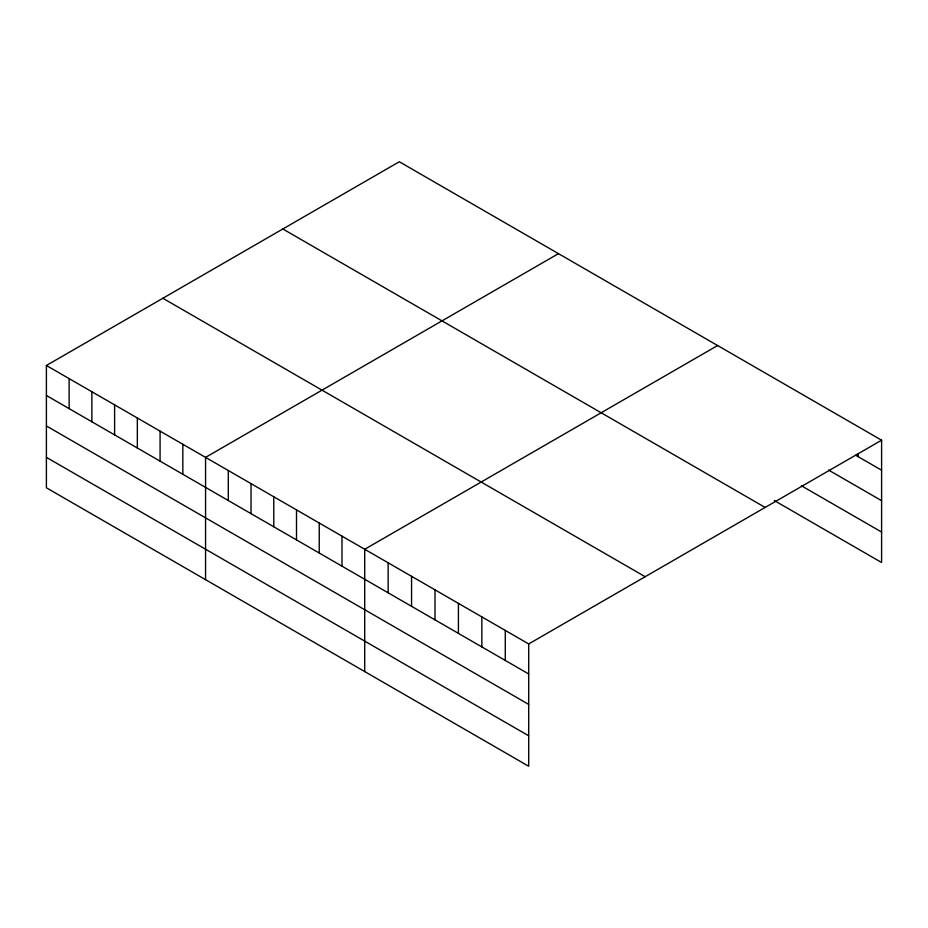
<?xml version="1.0" encoding="UTF-8"?>
<svg xmlns="http://www.w3.org/2000/svg" width="928" height="928" viewBox="0 0 928 928"><rect width="100%" height="100%" fill="white"/><g stroke="black" fill="none" stroke-linecap="round" stroke-linejoin="round"><path stroke-width="1.39" d="M46.4 365.493L528.705 643.951L528.705 766.25L46.4 487.792L46.4 365.493L399.295 161.75L881.6 440.208L881.6 562.507L774.335 500.575M558.459 253.646L205.564 457.388L205.564 579.687M717.622 345.529L364.716 549.272L364.716 671.57M528.705 643.951L881.6 440.208M855.709 455.265L881.6 470.218M828.588 470.067L881.6 500.668M801.456 485.785L881.6 532.046M282.843 228.984L765.148 507.442M162.852 298.259L645.157 576.717M46.4 395.502L528.705 673.96M46.4 425.964L528.705 704.41M46.4 457.342L528.705 735.788M858.18 453.838L858.18 456.692M505.273 630.425L505.273 660.434M481.852 616.9L481.852 646.909M458.42 603.374L458.42 633.383M435 589.848L435 619.858M411.568 576.323L411.568 606.332M388.148 562.797L388.148 592.806M341.98 536.152L341.98 566.161M319.244 523.021L319.244 553.03M296.508 509.89L296.508 539.91M273.772 496.77L273.772 526.779M251.036 483.639L251.036 513.648M228.3 470.508L228.3 500.528M182.828 444.257L182.828 474.266M160.08 431.137L160.08 461.146M137.344 418.006L137.344 448.015M114.608 404.875L114.608 434.884M91.872 391.755L91.872 421.764M69.136 378.624L69.136 408.633"/></g></svg>
